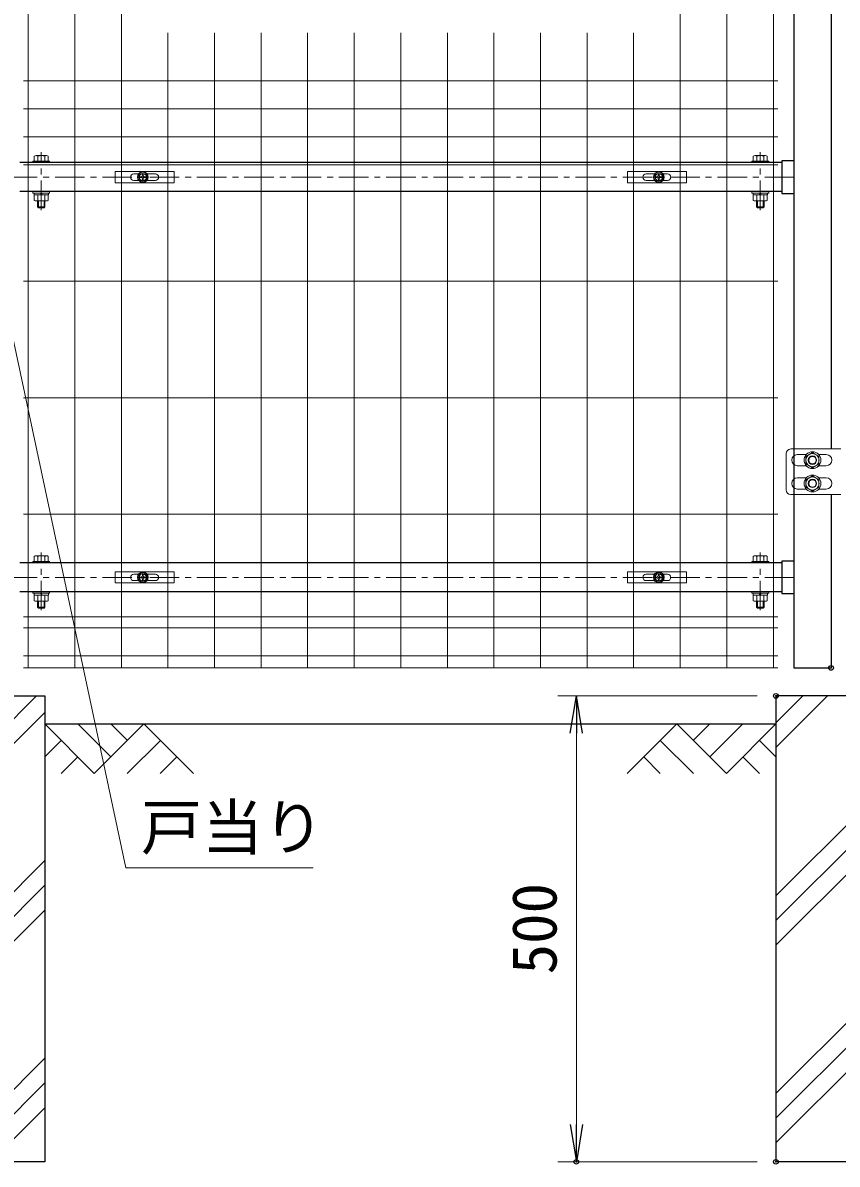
# Model space of a CAD drawing. Units: millimetres, scale not verified. Extents: x -4200 to 4200, y -2970 to 2970.
# Drawn here: x -2543 to -1668, y -775 to 450 of the extents above; entities that cross this region are included whole.
import ezdxf
from ezdxf.enums import TextEntityAlignment as Align

# ---------------------------------------------------------------- set-up
doc = ezdxf.new("R2010")
doc.units = ezdxf.units.MM
doc.header["$LTSCALE"] = 10
doc.header["$PDMODE"] = 32
doc.header["$PDSIZE"] = 5
doc.linetypes.add('USER1', pattern=[50.8, 31.75, -6.35, 6.35, -6.35])
for name, color, linetype, lineweight in [('0-0_D-BGD', 7, 'Continuous', 25), ('0-1_D-BMK', 2, 'USER1', 13), ('0-2_D-STR1', 1, 'Continuous', 25), ('0-3_D-STR4', 7, 'Continuous', 25), ('0-4_D-STR3', 3, 'Continuous', 13), ('0-5_D-STR-DIM', 7, 'Continuous', 13), ('0-7_Defpoints', 6, 'Continuous', 25), ('0-8_D-STR-TXT', 7, 'Continuous', 13), ('0-9_D-DCR-HCH', 7, 'Continuous', 13), ('0-C_D-STR2', 7, 'Continuous', 13)]:
    doc.layers.add(name, color=color, linetype=linetype, lineweight=lineweight)
doc.layers.add('0-6_0', color=7, linetype='Continuous')
doc.styles.add('ＭＳ ゴシック', font='')
doc.styles.get('ＭＳ ゴシック').set_extended_font_data('MS Gothic')

# ---------------------------------------------------------------- blocks, each defined once
blk = doc.blocks.new('_Open')
at = {"layer": '0-6_0'}
blk.add_line((-10, 1.667), (0, 0), dxfattribs=at)
blk.add_lwpolyline([(-10, -1.667), (0, 0), (-10, 0)], dxfattribs=at)
blk = doc.blocks.new('U7')
at = {"layer": '0-1_D-BMK'}
for p, q in [((810, 5214), (810, 5834.9)), ((8530, 5214), (8530, 5834.9)), ((450, 5567.5), (8890, 5567.5)), ((810, 918.5), (810, 1539.4)), ((8530, 918.5), (8530, 1539.4)), ((450, 1272), (8890, 1272))]:
    blk.add_line(p, q, dxfattribs=at)
at = {"layer": '0-2_D-STR1'}
for p, q in [((8890, 11150), (8890, 300)), ((9290, 10275), (9290, 2650)), ((8760, 5722.5), (580, 5722.5)), ((8890, 5742), (8760, 5742)), ((8760, 5412.5), (580, 5412.5)), ((9290, 2160), (9290, 300)), ((8760, 1427), (580, 1427)), ((8760, 1446.5), (8760, 1097.5)), ((8890, 1446.5), (8760, 1446.5)), ((8760, 1117), (580, 1117)), ((8760, 1097.5), (8890, 1097.5)), ((8890, 300), (9290, 300))]:
    blk.add_line(p, q, dxfattribs=at)
blk.add_lwpolyline([(8760, 5742), (8760, 5393), (8890, 5393)], dxfattribs=at)
at = {"layer": '0-4_D-STR3'}
for p, q in [((735, 5738.5), (735, 5793)), ((866.3, 5798.5), (753.8, 5798.5)), ((772.5, 5738.5), (772.5, 5793)), ((847.5, 5738.5), (847.5, 5793)), ((885, 5738.5), (885, 5793)), ((8455, 5738.5), (8455, 5793)), ((8473.7, 5798.5), (8586.2, 5798.5)), ((8492.5, 5738.5), (8492.5, 5793)), ((8567.5, 5738.5), (8567.5, 5793)), ((8605, 5738.5), (8605, 5793)), ((720, 5738.5), (720, 5722.5)), ((720, 5738.5), (900, 5738.5)), ((720, 5722.5), (900, 5722.5)), ((885, 5738.5), (735, 5738.5)), ((900, 5738.5), (900, 5722.5)), ((8440, 5738.5), (8440, 5722.5)), ((8620, 5738.5), (8440, 5738.5)), ((8620, 5722.5), (8440, 5722.5)), ((8455, 5738.5), (8605, 5738.5)), ((8620, 5738.5), (8620, 5722.5)), ((720, 5412.5), (720, 5396.5)), ((720, 5412.5), (900, 5412.5)), ((720, 5396.5), (900, 5396.5)), ((813.8, 5376.5), (802.2, 5396.5)), ((820.7, 5376.5), (809.1, 5396.5)), ((900, 5412.5), (900, 5396.5)), ((8440, 5412.5), (8440, 5396.5)), ((8620, 5412.5), (8440, 5412.5)), ((8620, 5396.5), (8440, 5396.5)), ((8519.3, 5376.5), (8530.8, 5396.5)), ((8526.2, 5376.5), (8537.8, 5396.5)), ((8620, 5412.5), (8620, 5396.5)), ((735, 5376.5), (735, 5317)), ((753.8, 5311.5), (866.3, 5311.5)), ((770, 5248.5), (770, 5311.5)), ((772.5, 5376.5), (772.5, 5317)), ((780, 5238.5), (780, 5311.5)), ((840, 5238.5), (840, 5311.5)), ((847.5, 5376.5), (847.5, 5317)), ((850, 5248.5), (850, 5311.5)), ((885, 5376.5), (885, 5317)), ((8455, 5376.5), (8455, 5317)), ((8586.2, 5311.5), (8473.7, 5311.5)), ((8490, 5248.5), (8490, 5311.5)), ((8492.5, 5376.5), (8492.5, 5317)), ((8500, 5238.5), (8500, 5311.5)), ((8560, 5238.5), (8560, 5311.5)), ((8567.5, 5376.5), (8567.5, 5317)), ((8570, 5248.5), (8570, 5311.5)), ((8605, 5376.5), (8605, 5317)), ((770, 5248.5), (780, 5238.5)), ((770, 5248.5), (850, 5248.5)), ((840, 5238.5), (780, 5238.5)), ((840, 5238.5), (850, 5248.5)), ((8500, 5238.5), (8490, 5248.5)), ((8570, 5248.5), (8490, 5248.5)), ((8500, 5238.5), (8560, 5238.5)), ((8570, 5248.5), (8560, 5238.5)), ((8807.4, 2600), (8807.4, 2210)), ((9396, 2650), (8857.4, 2650)), ((9022.9, 2590), (8927.4, 2590)), ((9157.1, 2590), (9237.4, 2590)), ((9022.9, 2470), (8927.4, 2470)), ((9157.1, 2470), (9237.4, 2470)), ((9022.9, 2340), (8927.4, 2340)), ((9157.1, 2340), (9237.4, 2340)), ((9022.9, 2220), (8927.4, 2220)), ((9157.1, 2220), (9237.4, 2220)), ((9396, 2160), (8857.4, 2160)), ((735, 1443), (735, 1497.5)), ((866.3, 1503), (753.8, 1503)), ((772.5, 1443), (772.5, 1497.5)), ((847.5, 1443), (847.5, 1497.5)), ((885, 1443), (885, 1497.5)), ((8455, 1443), (8455, 1497.5)), ((8473.7, 1503), (8586.2, 1503)), ((8492.5, 1443), (8492.5, 1497.5)), ((8567.5, 1443), (8567.5, 1497.5)), ((8605, 1443), (8605, 1497.5)), ((720, 1443), (720, 1427)), ((720, 1443), (900, 1443)), ((720, 1427), (900, 1427)), ((885, 1443), (735, 1443)), ((900, 1443), (900, 1427)), ((8440, 1443), (8440, 1427)), ((8620, 1443), (8440, 1443)), ((8620, 1427), (8440, 1427)), ((8455, 1443), (8605, 1443)), ((8620, 1443), (8620, 1427)), ((720, 1117), (720, 1101)), ((720, 1117), (900, 1117)), ((900, 1117), (900, 1101)), ((8440, 1117), (8440, 1101)), ((8620, 1117), (8440, 1117)), ((8620, 1117), (8620, 1101)), ((720, 1101), (900, 1101)), ((735, 1081), (735, 1021.5)), ((753.8, 1016), (866.3, 1016)), ((770, 953), (770, 1016)), ((772.5, 1081), (772.5, 1021.5)), ((780, 943), (780, 1016)), ((813.8, 1081), (802.2, 1101)), ((820.7, 1081), (809.1, 1101)), ((840, 943), (840, 1016)), ((847.5, 1081), (847.5, 1021.5)), ((850, 953), (850, 1016)), ((885, 1081), (885, 1021.5)), ((8620, 1101), (8440, 1101)), ((8455, 1081), (8455, 1021.5)), ((8586.2, 1016), (8473.7, 1016)), ((8490, 953), (8490, 1016)), ((8492.5, 1081), (8492.5, 1021.5)), ((8500, 943), (8500, 1016)), ((8519.3, 1081), (8530.8, 1101)), ((8526.2, 1081), (8537.8, 1101)), ((8560, 943), (8560, 1016)), ((8567.5, 1081), (8567.5, 1021.5)), ((8570, 953), (8570, 1016)), ((8605, 1081), (8605, 1021.5)), ((770, 953), (780, 943)), ((770, 953), (850, 953)), ((840, 943), (780, 943)), ((840, 943), (850, 953)), ((8500, 943), (8490, 953)), ((8570, 953), (8490, 953)), ((8500, 943), (8560, 943)), ((8570, 953), (8560, 943))]:
    blk.add_line(p, q, dxfattribs=at)
for points in [[(887, 5376.5), (733, 5376.5), (733, 5396.5)], [(887, 5376.5), (887, 5396.5), (733, 5396.5)], [(8453, 5376.5), (8607, 5376.5), (8607, 5396.5)], [(8453, 5376.5), (8453, 5396.5), (8607, 5396.5)], [(887, 1081), (733, 1081), (733, 1101)], [(887, 1081), (887, 1101), (733, 1101)], [(8453, 1081), (8607, 1081), (8607, 1101)], [(8453, 1081), (8453, 1101), (8607, 1101)]]:
    blk.add_lwpolyline(points, dxfattribs=at)
for points in [[(9090, 2611), (9019.9, 2570.5), (9019.9, 2489.5), (9090, 2449), (9160.1, 2489.5), (9160.1, 2570.5)], [(9090, 2361), (9019.9, 2320.5), (9019.9, 2239.5), (9090, 2199), (9160.1, 2239.5), (9160.1, 2320.5)]]:
    blk.add_lwpolyline(points, close=True, dxfattribs=at)
for centre, radius in [((9090, 2530), 90), ((9090, 2530), 70.3), ((9090, 2530), 45), ((9090, 2530), 40), ((9090, 2530), 40), ((9090, 2280), 90), ((9090, 2280), 90), ((9090, 2280), 70.3), ((9090, 2280), 45), ((9090, 2280), 40), ((9090, 2280), 40)]:
    blk.add_circle(centre, radius, dxfattribs=at)
for centre, radius, start, end in [((753.8, 5764), 34.5, 57.13278, 122.86722), ((810, 5668.6), 129.9, 73.22135, 106.77865), ((866.3, 5764), 34.5, 57.13278, 122.86722), ((8473.7, 5764), 34.5, 57.13278, 122.86722), ((8530, 5668.6), 129.9, 73.22135, 106.77865), ((8586.2, 5764), 34.5, 57.13278, 122.86722), ((753.8, 5346), 34.5, 237.13278, 302.86722), ((810, 5441.4), 129.9, 253.22135, 286.77865), ((866.3, 5346), 34.5, 237.13278, 302.86722), ((8473.7, 5346), 34.5, 237.13278, 302.86722), ((8530, 5441.4), 129.9, 253.22135, 286.77865), ((8586.2, 5346), 34.5, 237.13278, 302.86722), ((8857.4, 2600), 50, 90, 180), ((8927.4, 2530), 60, 90, 270), ((9237.4, 2530), 60, 270, 90), ((9090, 2530), 90, 154.15561, 334.15561), ((8927.4, 2280), 60, 90, 270), ((9237.4, 2280), 60, 270, 90), ((8857.4, 2210), 50, 180, 270), ((753.8, 1468.5), 34.5, 57.13278, 122.86722), ((810, 1373.1), 129.9, 73.22135, 106.77865), ((866.3, 1468.5), 34.5, 57.13278, 122.86722), ((8473.7, 1468.5), 34.5, 57.13278, 122.86722), ((8530, 1373.1), 129.9, 73.22135, 106.77865), ((8586.2, 1468.5), 34.5, 57.13278, 122.86722), ((753.8, 1050.5), 34.5, 237.13278, 302.86722), ((810, 1145.9), 129.9, 253.22135, 286.77865), ((866.3, 1050.5), 34.5, 237.13278, 302.86722), ((8473.7, 1050.5), 34.5, 237.13278, 302.86722), ((8530, 1145.9), 129.9, 253.22135, 286.77865), ((8586.2, 1050.5), 34.5, 237.13278, 302.86722)]:
    blk.add_arc(centre, radius, start, end, dxfattribs=at)
at = {"layer": '0-7_Defpoints'}
for centre in [(1900, 5567.5), (7440, 5567.5), (1900, 1272), (7440, 1272)]:
    blk.add_circle(centre, 40, dxfattribs=at)
blk = doc.blocks.new('A$Cc5bff5c2')
at = {"layer": '0-4_D-STR3'}
for p, q in [((-297.7, 60), (337.3, 60)), ((-297.7, -60), (-297.7, 60)), ((-95.2, 35), (-45.6, 35)), ((-18.5, 4.2), (-31.5, 3.9)), ((-31.5, 3.9), (-31.5, -4)), ((-4, 31.5), (-4.2, 18.5)), ((-4, 31.5), (4, 31.5)), ((4, 31.5), (4.2, 18.5)), ((18.5, 4.2), (31.5, 3.9)), ((31.5, 3.9), (31.5, -4)), ((45.6, 35), (134.8, 35)), ((-95.2, -35), (-45.6, -35)), ((-18.5, -4.2), (-31.5, -4)), ((-4, -31.5), (-4.2, -18.5)), ((18.5, -4.2), (31.5, -4)), ((45.6, -35), (134.8, -35))]:
    blk.add_line(p, q, dxfattribs=at)
for points in [[(-297.7, -60), (337.3, -60), (337.3, 60)], [(-4, -31.5), (4, -31.5), (4.2, -18.5)]]:
    blk.add_lwpolyline(points, dxfattribs=at)
for radius in [57.5, 52.5]:
    blk.add_circle((0, 0), radius, dxfattribs=at)
for centre, radius, start, end in [((-95.2, 0), 35, 90, 270), ((-19.1, 19), 14.9, 270, 0), ((19.1, 19), 14.9, 180, 270), ((134.8, 0), 35, 270, 90), ((-19.1, -19), 14.9, 0, 90), ((19.1, -19), 14.9, 90, 180)]:
    blk.add_arc(centre, radius, start, end, dxfattribs=at)
blk = doc.blocks.new('A$C5ba32ecb')
at = {"layer": '0-4_D-STR3'}
for p, q in [((-337.5, 60), (297.5, 60)), ((-337.5, -60), (-337.5, 60)), ((-135, 35), (-45.6, 35)), ((-18.5, 4.2), (-31.5, 3.9)), ((-31.5, 3.9), (-31.5, -4)), ((-4, 31.5), (-4.2, 18.5)), ((-4, 31.5), (4, 31.5)), ((4, 31.5), (4.2, 18.5)), ((18.5, 4.2), (31.5, 3.9)), ((31.5, 3.9), (31.5, -4)), ((45.6, 35), (95, 35)), ((-135, -35), (-45.6, -35)), ((-18.5, -4.2), (-31.5, -4)), ((-4, -31.5), (-4.2, -18.5)), ((18.5, -4.2), (31.5, -4)), ((45.6, -35), (95, -35))]:
    blk.add_line(p, q, dxfattribs=at)
for points in [[(-337.5, -60), (297.5, -60), (297.5, 60)], [(-4, -31.5), (4, -31.5), (4.2, -18.5)]]:
    blk.add_lwpolyline(points, dxfattribs=at)
for radius in [57.5, 52.5]:
    blk.add_circle((0, 0), radius, dxfattribs=at)
for centre, radius, start, end in [((-135, 0), 35, 90, 270), ((-19.1, 19), 14.9, 270, 0), ((19.1, 19), 14.9, 180, 270), ((95, 0), 35, 270, 90), ((-19.1, -19), 14.9, 0, 90), ((19.1, -19), 14.9, 90, 180)]:
    blk.add_arc(centre, radius, start, end, dxfattribs=at)

msp = doc.modelspace()

# ---------------------------------------------------------------- linework, layer by layer
at = {"layer": '0-0_D-BGD'}
msp.add_line((-2518.98, -302.09), (-1733.98, -302.09), dxfattribs=at)
at = {"layer": '0-3_D-STR4'}
for p, q in [((-2613.73, -272.09), (-2518.98, -272.09)), ((-2518.98, -272.09), (-2518.98, -772.09)), ((-1639.23, -272.09), (-1733.98, -272.09)), ((-1733.98, -272.09), (-1733.98, -772.09)), ((-2518.98, -772.09), (-2768.98, -772.09)), ((-1483.98, -772.09), (-1733.98, -772.09))]:
    msp.add_line(p, q, dxfattribs=at)
at = {"layer": '0-5_D-STR-DIM'}
for p, q in [((-1753.98, -272.09), (-1968.24, -272.09)), ((-1948.24, -312.09), (-1948.24, -732.09)), ((-1753.98, -772.09), (-1968.24, -772.09))]:
    msp.add_line(p, q, dxfattribs=at)
at = {"layer": '0-7_Defpoints'}
for p in [(-1674.73, -242.09), (-1733.98, -272.09), (-1948.24, -772.09), (-1733.98, -772.09), (-1733.98, -772.09)]:
    msp.add_point(p, dxfattribs=at)
at = {"layer": '0-8_D-STR-TXT'}
msp.add_lwpolyline([(-2230.8, -456.54), (-2431.86, -456.54), (-2595.37, 308.79)], dxfattribs=at)
at = {"layer": '0-9_D-DCR-HCH'}
for p, q in [((-2613.73, -357.96), (-2527.86, -272.09)), ((-1733.98, -327.59), (-1678.48, -272.09)), ((-1733.98, -301.08), (-1704.99, -272.09)), ((-1733.98, -274.56), (-1731.51, -272.09)), ((-2613.73, -384.47), (-2518.98, -289.72)), ((-2465.77, -355.3), (-2518.98, -302.09)), ((-2448.03, -337.56), (-2483.51, -302.09)), ((-2412.56, -302.09), (-2465.77, -355.3)), ((-2430.2, -319.92), (-2448.03, -302.09)), ((-2412.56, -302.09), (-2359.34, -355.3)), ((-1840.4, -302.09), (-1893.62, -355.3)), ((-1822.67, -319.83), (-1804.93, -302.09)), ((-1804.93, -337.56), (-1769.45, -302.09)), ((-2501.24, -319.83), (-2518.98, -337.48)), ((-2394.82, -319.83), (-2430.46, -355.3)), ((-1858.14, -319.83), (-1822.5, -355.3)), ((-1751.72, -319.83), (-1733.98, -337.48)), ((-2483.51, -337.56), (-2501.32, -355.3)), ((-2377.08, -337.56), (-2394.9, -355.3)), ((-1875.88, -337.56), (-1858.06, -355.3)), ((-1769.45, -337.56), (-1751.64, -355.3)), ((-1733.98, -486.69), (-1639.23, -391.94)), ((-1733.98, -513.21), (-1639.23, -418.46)), ((-2768.98, -698.82), (-2518.98, -448.82)), ((-1733.98, -539.72), (-1639.23, -444.97)), ((-1733.98, -698.82), (-1483.98, -448.82)), ((-2768.98, -725.34), (-2518.98, -475.34)), ((-1733.98, -725.34), (-1483.98, -475.34)), ((-2768.98, -751.86), (-2518.98, -501.86)), ((-1733.98, -751.86), (-1483.98, -501.86)), ((-2630.11, -772.09), (-2518.98, -660.96)), ((-2603.6, -772.09), (-2518.98, -687.47)), ((-2577.08, -772.09), (-2518.98, -713.99))]:
    msp.add_line(p, q, dxfattribs=at)
msp.add_lwpolyline([(-1840.4, -302.09), (-1787.19, -355.3), (-1733.98, -302.09)], dxfattribs=at)
at = {"layer": '0-C_D-STR2'}
for p, q in [((-2536.73, 927.91), (-2536.73, -242.09)), ((-2486.73, 927.91), (-2486.73, -242.09)), ((-2436.73, 927.91), (-2436.73, -242.09)), ((-1836.73, 927.91), (-1836.73, -242.09)), ((-1786.73, 927.91), (-1786.73, -242.09)), ((-1736.73, 927.91), (-1736.73, -242.09)), ((-2386.73, 439.38), (-2386.73, -242.09)), ((-2336.73, 439.38), (-2336.73, -242.09)), ((-2286.73, 439.38), (-2286.73, -242.09)), ((-2236.73, 439.38), (-2236.73, -242.09)), ((-2186.73, 439.38), (-2186.73, -242.09)), ((-2136.73, 439.38), (-2136.73, -242.09)), ((-2086.73, 439.38), (-2086.73, -242.09)), ((-2036.73, 439.38), (-2036.73, -242.09)), ((-1986.73, 439.38), (-1986.73, -242.09)), ((-1936.73, 439.38), (-1936.73, -242.09)), ((-1886.73, 439.38), (-1886.73, -242.09)), ((-1731.73, 387.91), (-2541.73, 387.91)), ((-1731.73, 357.91), (-2541.73, 357.91)), ((-1731.73, 327.91), (-2541.73, 327.91)), ((-1731.73, 297.91), (-2541.73, 297.91)), ((-1731.73, 172.91), (-2541.73, 172.91)), ((-1731.73, 47.91), (-2541.73, 47.91)), ((-1731.73, -77.09), (-2541.73, -77.09)), ((-1731.73, -187.33), (-2541.73, -187.33)), ((-1731.73, -199.19), (-2541.73, -199.19)), ((-1731.73, -228.99), (-2541.73, -228.99)), ((-1731.73, -242.09), (-2541.73, -242.09))]:
    msp.add_line(p, q, dxfattribs=at)

# ---------------------------------------------------------------- block references
at = {"layer": '0-5_D-STR-DIM', "xscale": 0.1, "yscale": 0.1}
for name, p in [('U7', (-2603.73, -272.09)), ('A$Cc5bff5c2', (-2413.71, 284.66)), ('A$C5ba32ecb', (-1859.73, 284.66)), ('A$Cc5bff5c2', (-2413.71, -144.89)), ('A$C5ba32ecb', (-1859.73, -144.89))]:
    msp.add_blockref(name, p, dxfattribs=at)
at = {"layer": '0-5_D-STR-DIM', "xscale": 4, "yscale": 4}
for p, rotation in [((-1948.24, -272.09), 90), ((-1948.24, -772.09), 270)]:
    msp.add_blockref('_Open', p, dxfattribs=dict(at, rotation=rotation))

# ---------------------------------------------------------------- texts
at = {"layer": '0-5_D-STR-DIM', "style": 'ＭＳ ゴシック'}
msp.add_text('500', height=48.09, rotation=90, dxfattribs=at).set_placement((-1954.99, -570.96), align=Align.BOTTOM_LEFT)
at = {"layer": '0-8_D-STR-TXT', "style": 'ＭＳ ゴシック'}
msp.add_text('戸当り', height=48.09, dxfattribs=at).set_placement((-2415.82, -451.45), align=Align.BOTTOM_LEFT)

doc.saveas('drawing.dxf')
